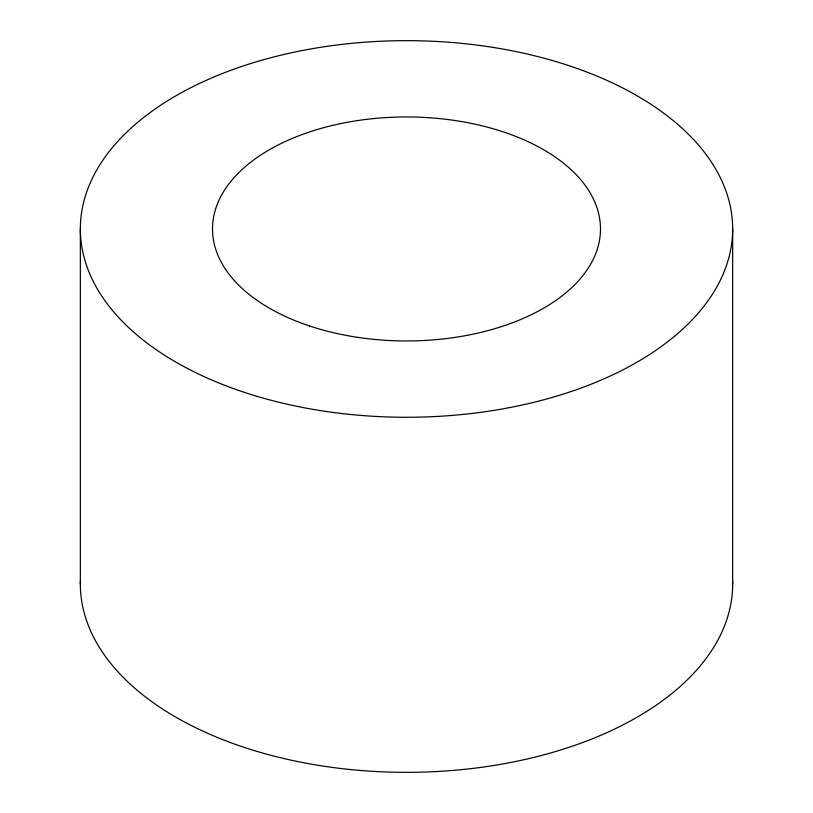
<?xml version="1.0" encoding="UTF-8"?>
<svg xmlns="http://www.w3.org/2000/svg" width="813" height="813" viewBox="0 0 813 813"><rect width="100%" height="100%" fill="white"/><g stroke="black" fill="none" stroke-linecap="round" stroke-linejoin="round"><path stroke-width="1.22" d="M732.665 228.961A326.165 188.311 0 0 1 243.422 392.039A326.165 188.311 0 0 1 243.422 65.883A326.165 188.311 0 0 1 732.665 228.961L732.665 584.039M80.335 228.961L80.335 584.039M732.635 581.6A326.165 188.311 0 0 1 406.5 772.35A326.165 188.311 0 0 1 80.365 581.6M309.509 325.952A193.992 112.001 0 0 0 600.492 228.961A193.992 112.001 0 0 0 309.509 131.96A193.992 112.001 0 0 0 309.509 325.952"/></g></svg>
